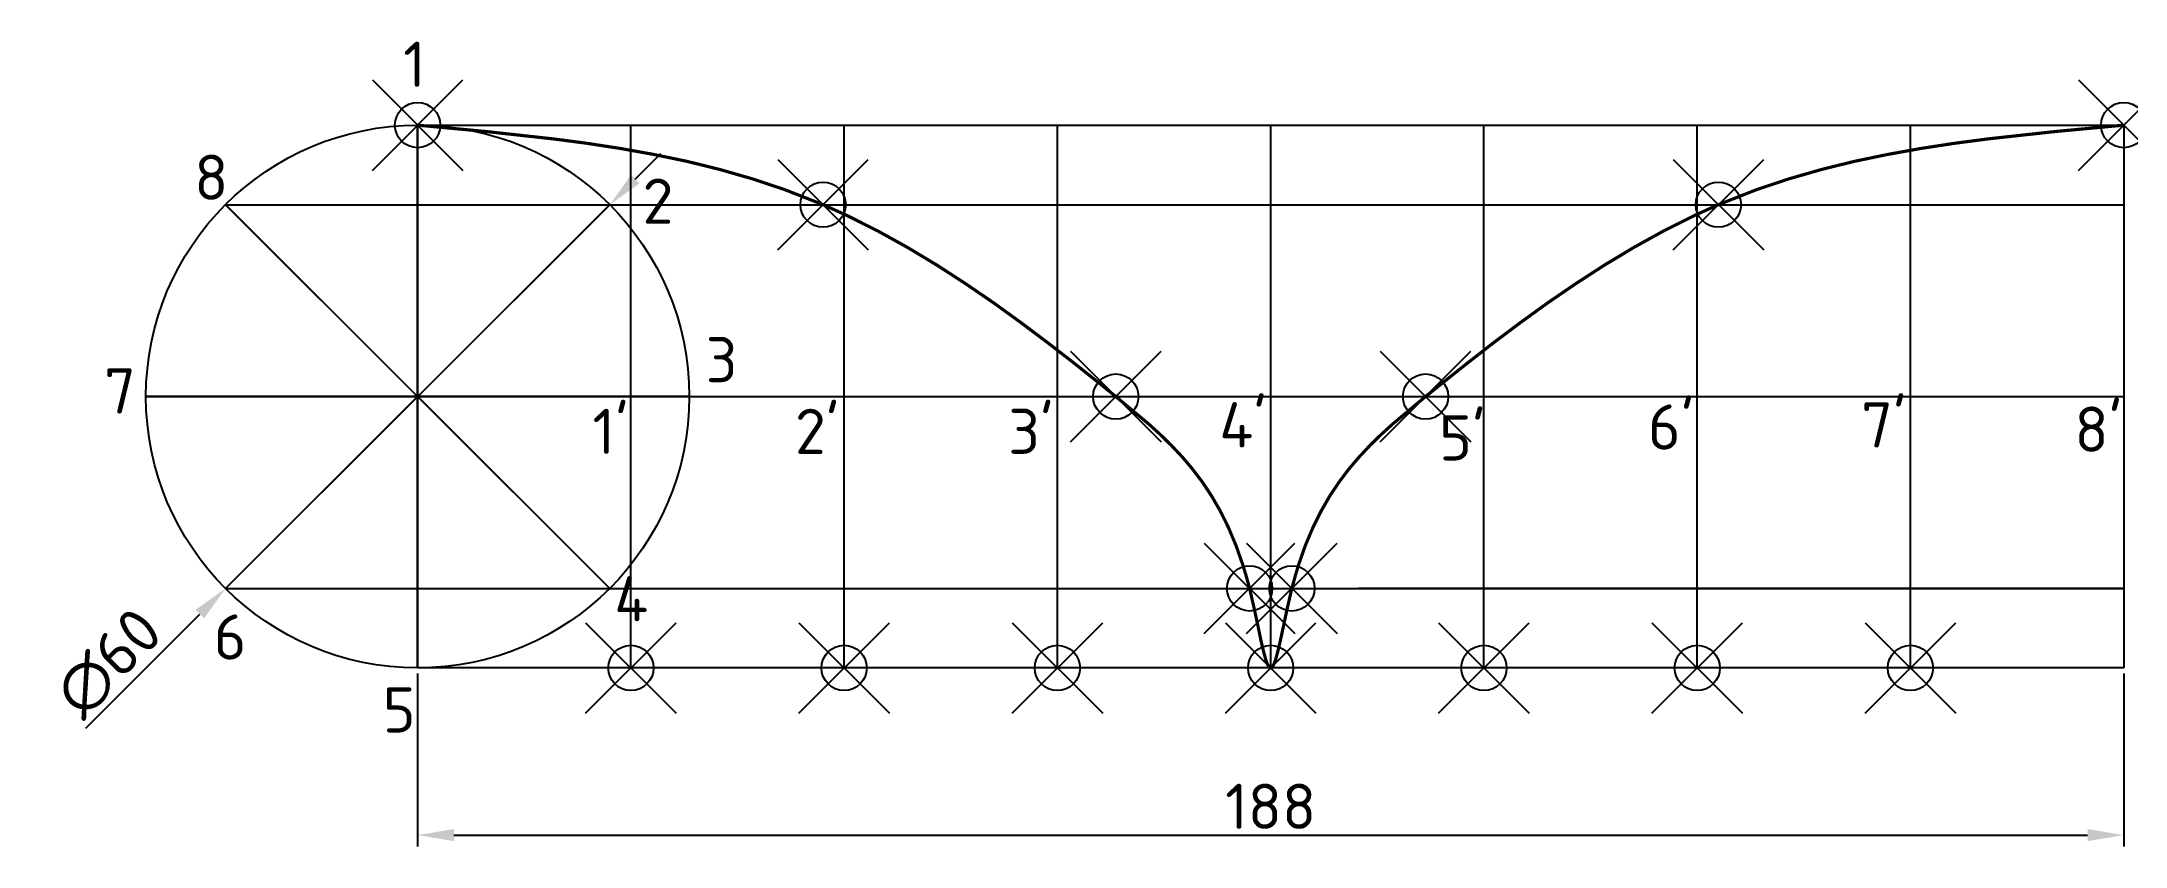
# Model space of a CAD drawing. Header units: millimetres. Extents: x 74 to 304, y 69 to 158.
import ezdxf

# ---------------------------------------------------------------- set-up
doc = ezdxf.new("R2010")
doc.units = ezdxf.units.MM
doc.header["$PDMODE"] = 35
doc.header["$PDSIZE"] = 5
doc.styles.get("Standard").update_dxf_attribs({"font": 'ISOCPEUR.TTF', "height": 5})
doc.dimstyles.new('ISO-25', dxfattribs={"dimtxt": 5, "dimasz": 4, "dimexe": 1.25, "dimexo": 0.625, "dimtad": 1, "dimdec": 0, "dimtxsty": 'Standard', "dimcen": 2.5, "dimadec": 0, "dimazin": 0, "dimtfac": 1, "dimtdec": 0, "dimtmove": 0, "dimatfit": 3, "dimfxl": 1, "dimarcsym": 0})

# ---------------------------------------------------------------- blocks, each defined once
blk = doc.blocks.new('*U2')
blk.add_line((0, 60), (0, 0))
blk = doc.blocks.new('*U3')
at = {"color": 0, "linetype": 'ByBlock', "lineweight": -2, "transparency": 16777216}
blk.add_blockref('*U2', (115.33, 89.1), dxfattribs=at)
for p, rotation in [((115.33, 149.1), 180), ((136.55, 97.89), 44.99999999999999), ((136.55, 140.31), 134.9999999999999), ((94.12, 140.31), 224.9999999999999), ((94.12, 97.89), 314.9999999999999), ((145.33, 119.1), 90), ((85.33, 119.1), 270)]:
    blk.add_blockref('*U2', p, dxfattribs=dict(at, rotation=rotation))
blk = doc.blocks.new('*D4')
at = {"color": 0, "lineweight": -2, "transparency": 16777216}
for p, q in [((139.37, 143.14), (142.2, 145.97)), ((136.55, 140.31), (94.12, 97.89)), ((78.68, 82.45), (91.29, 95.06))]:
    blk.add_line(p, q, dxfattribs=at)
at = {"color": 0, "transparency": 16777216}
for points in [[(138.9, 143.61), (139.84, 142.67), (136.55, 140.31)], [(90.82, 95.53), (91.76, 94.59), (94.12, 97.89)]]:
    blk.add_solid(points, dxfattribs=at)
at = {"layer": 'Defpoints', "color": 0, "transparency": 16777216}
for p in [(136.55, 140.31), (94.12, 97.89)]:
    blk.add_point(p, dxfattribs=at)
at = {"color": 0, "transparency": 16777216, "insert": (81.22, 89.68), "char_height": 5, "attachment_point": 5, "rotation": 45}
blk.add_mtext('∅60', dxfattribs=at)
blk = doc.blocks.new('*D5')
at = {"color": 0, "lineweight": -2, "transparency": 16777216}
for p, q in [((115.33, 88.47), (115.33, 69.37)), ((303.73, 88.47), (303.73, 69.37)), ((119.33, 70.62), (299.73, 70.62))]:
    blk.add_line(p, q, dxfattribs=at)
at = {"color": 0, "transparency": 16777216}
for points in [[(119.33, 71.29), (119.33, 69.96), (115.33, 70.62)], [(299.73, 71.29), (299.73, 69.96), (303.73, 70.62)]]:
    blk.add_solid(points, dxfattribs=at)
at = {"layer": 'Defpoints', "color": 0, "transparency": 16777216}
for p in [(115.33, 89.1), (303.73, 89.1), (303.73, 70.62)]:
    blk.add_point(p, dxfattribs=at)
at = {"color": 0, "transparency": 16777216, "insert": (209.53, 73.8), "char_height": 5, "attachment_point": 5}
blk.add_mtext('188', dxfattribs=at)

msp = doc.modelspace()

# ---------------------------------------------------------------- linework, layer by layer
for p, q in [((115.33, 149.1), (303.73, 149.1)), ((138.88, 89.1), (138.88, 149.1)), ((162.43, 89.1), (162.43, 149.1)), ((185.98, 89.1), (185.98, 149.1)), ((209.53, 89.1), (209.53, 149.1)), ((233.08, 89.1), (233.08, 149.1)), ((256.63, 89.1), (256.63, 149.1)), ((280.18, 89.1), (280.18, 149.1)), ((303.73, 149.1), (303.73, 89.1)), ((94.12, 140.31), (303.73, 140.31)), ((145.33, 119.1), (303.73, 119.1)), ((94.12, 97.89), (303.73, 97.89)), ((303.73, 97.89), (219.21, 97.89)), ((303.73, 89.1), (115.33, 89.1))]:
    msp.add_line(p, q)
at = {"color": 4, "const_width": 0.35}
msp.add_lwpolyline([(115.33, 149.1), (122.85, 148.4), (130.33, 147.58), (134.05, 147.09), (137.75, 146.52), (141.42, 145.86), (145.07, 145.1), (148.67, 144.21), (152.24, 143.18), (155.77, 142.01), (160.1, 140.31), (162.69, 139.14), (166.06, 137.45), (169.38, 135.61), (172.64, 133.65), (175.83, 131.58), (178.96, 129.44), (182.01, 127.23), (184.99, 124.99), (187.9, 122.73), (190.72, 120.48), (192.43, 119.1), (196.09, 116.04), (197.35, 114.89), (198.58, 113.68), (199.77, 112.42), (200.9, 111.08), (201.99, 109.64), (203.01, 108.1), (203.98, 106.42), (204.87, 104.61), (205.7, 102.64), (206.45, 100.5), (206.8, 99.36), (207.2, 97.89), (207.71, 95.68), (208.23, 93.24), (208.46, 92.12), (208.69, 91.13), (208.91, 90.3), (209.01, 89.95), (209.12, 89.65), (209.22, 89.42), (209.33, 89.24), (209.43, 89.14), (209.53, 89.1), (209.63, 89.14), (209.74, 89.24), (209.84, 89.42), (209.94, 89.65), (210.05, 89.95), (210.16, 90.3), (210.37, 91.13), (210.6, 92.12), (210.84, 93.24), (211.36, 95.68), (211.87, 97.89), (212.27, 99.36), (212.61, 100.5), (213.36, 102.64), (214.19, 104.61), (215.09, 106.42), (216.05, 108.1), (217.08, 109.64), (218.16, 111.08), (219.3, 112.42), (220.48, 113.68), (221.71, 114.89), (222.98, 116.04), (226.63, 119.1), (228.35, 120.48), (231.17, 122.73), (234.07, 124.99), (237.05, 127.23), (240.1, 129.44), (243.23, 131.58), (246.42, 133.65), (249.68, 135.61), (253, 137.45), (256.38, 139.14), (258.97, 140.31), (263.29, 142.01), (266.82, 143.18), (270.39, 144.21), (274, 145.1), (277.64, 145.86), (281.31, 146.52), (285.01, 147.09), (288.73, 147.58), (296.21, 148.4), (303.73, 149.1)], dxfattribs=at)
msp.add_circle((115.33, 119.1), 30)
for p in [(115.33, 149.1), (303.73, 149.1), (160.1, 140.31), (258.97, 140.31), (192.43, 119.1), (226.63, 119.1), (207.2, 97.89), (211.87, 97.89), (138.88, 89.1), (162.43, 89.1), (185.98, 89.1), (209.53, 89.1), (233.08, 89.1), (256.63, 89.1), (280.18, 89.1)]:
    msp.add_point(p)

# ---------------------------------------------------------------- block references
msp.add_blockref('*U3', (0, 0))

# ---------------------------------------------------------------- texts
for s, p in [('1', (113.73, 153.33)), ('8', (90.66, 140.84)), ('2', (140.16, 138.2)), ('3', (147.13, 120.67)), ('7', (80.71, 117.22)), ("1'", (134.64, 112.75)), ("2'", (156.99, 112.75)), ("3'", (180.54, 112.75)), ("4'", (203.85, 113.47)), ("5'", (228.12, 112.03)), ("6'", (251.19, 113.23)), ("7'", (274.74, 113.47)), ("8'", (298.29, 112.99)), ('4', (137.04, 94.25)), ('6', (92.81, 90.02)), ('5', (111.47, 81.96))]:
    msp.add_text(s, height=5).set_placement(p)

# ---------------------------------------------------------------- dimensions: what is measured, and where the dimension line sits
dim = msp.add_diameter_dim_2p(p1=(136.55, 140.31), p2=(94.12, 97.89), dimstyle='ISO-25')
dim.commit()
dim.dimension.update_dxf_attribs({"geometry": '*D4', "text_midpoint": (83.57, 87.34), "dimtype": 163})
dim = msp.add_linear_dim(base=(303.73, 70.62), p1=(115.33, 89.1), p2=(303.73, 89.1), dimstyle='ISO-25')
dim.commit()
dim.dimension.update_dxf_attribs({"geometry": '*D5', "text_midpoint": (209.53, 73.8)})

doc.saveas('drawing.dxf')
